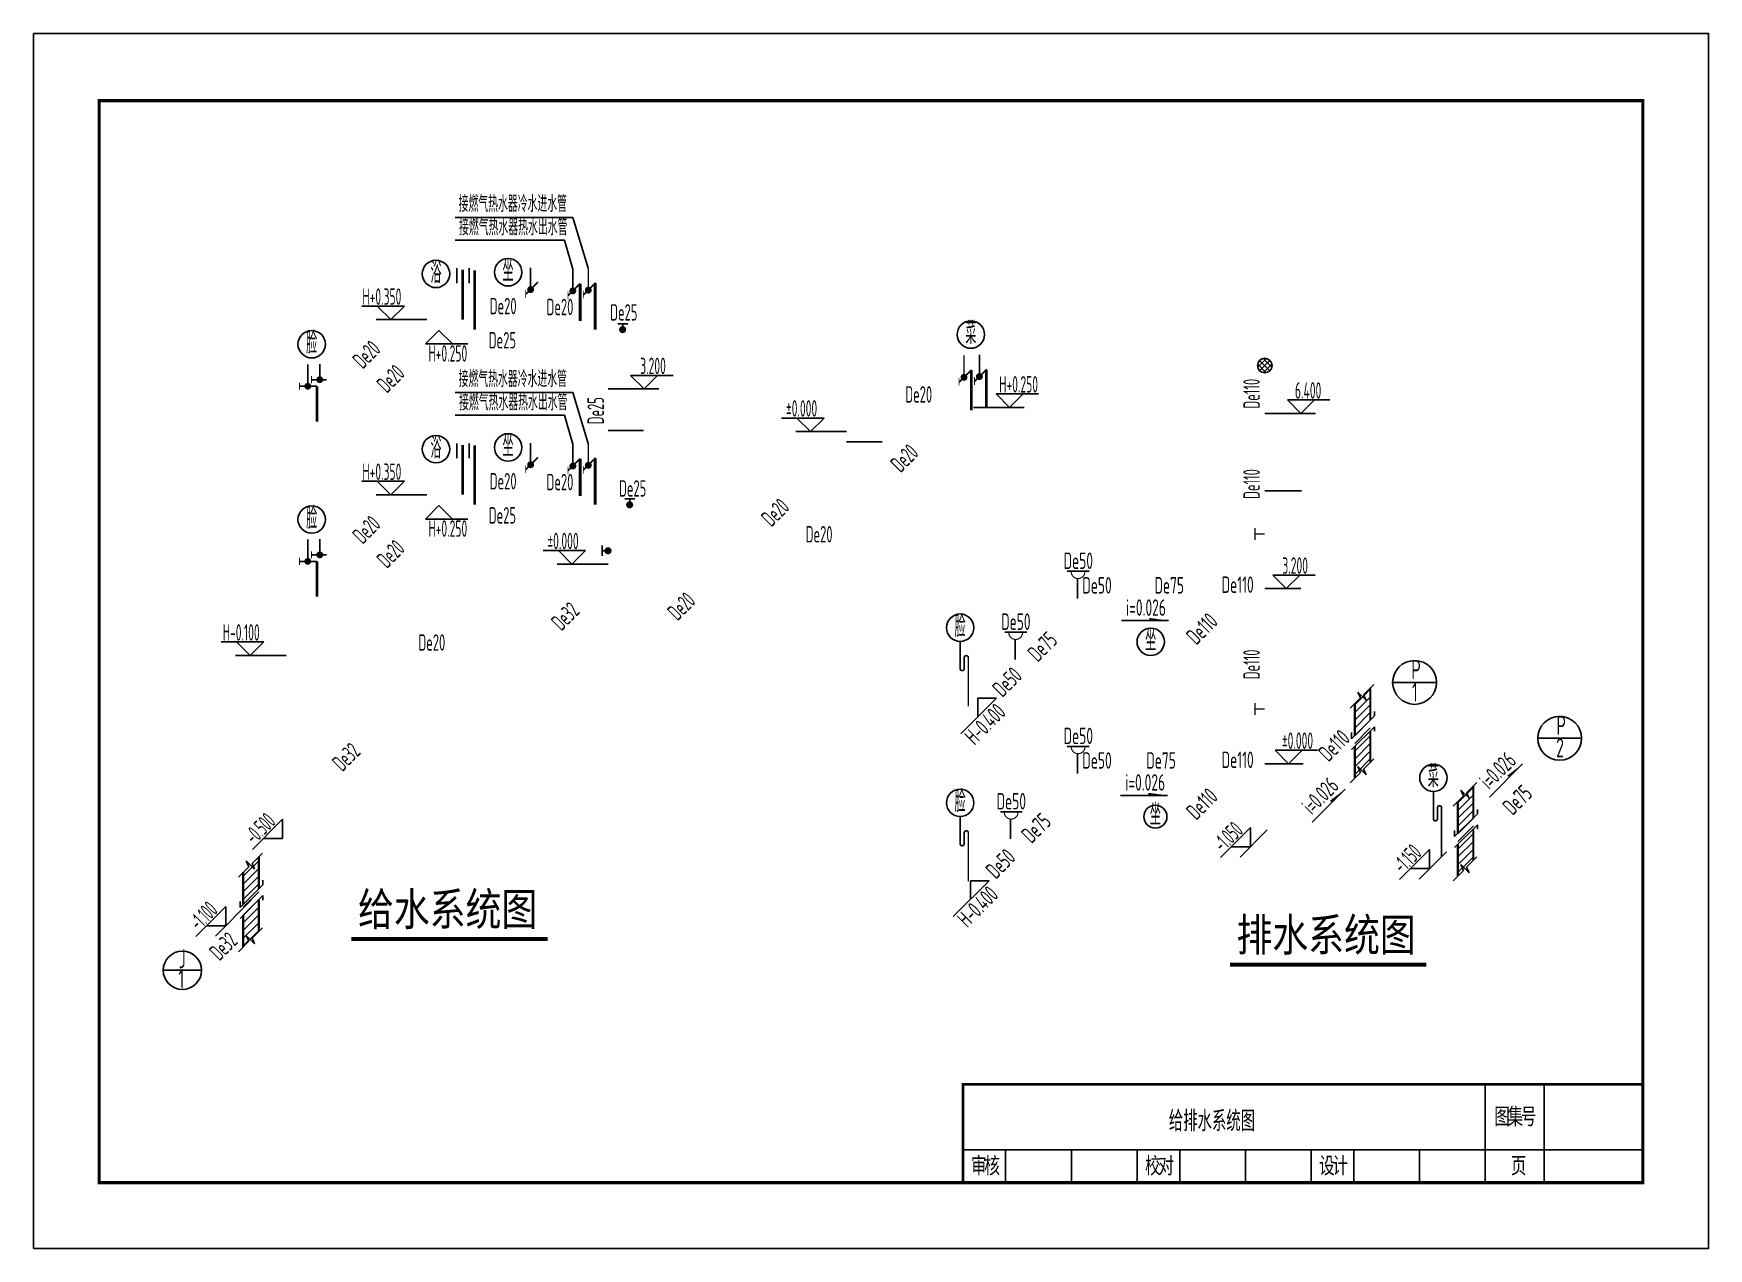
# Model space of a CAD drawing. Header units: millimetres. Extents: x -45996 to -15396, y -134014 to -111814.
import ezdxf
from ezdxf.enums import TextEntityAlignment as Align

# ---------------------------------------------------------------- set-up
doc = ezdxf.new("R2010")
doc.units = ezdxf.units.MM
doc.header["$LTSCALE"] = 600
doc.linetypes.add('CENTER2', pattern=[1.125, 0.75, -0.125, 0.125, -0.125])
doc.linetypes.add('DASH', pattern=[0.35, 0.25, -0.1])
for name, color, linetype in [('DIM_污水', 3, 'Continuous'), ('DIM_给水', 3, 'Continuous'), ('GS', 3, 'Continuous'), ('GS-TEXT', 3, 'Continuous'), ('P-DIM', 7, 'Continuous'), ('PIPE-污水', 2, 'DASH'), ('PIPE-热给水', 6, 'Continuous'), ('PIPE-给水', 3, 'Continuous'), ('PUB_DIM', 3, 'Continuous'), ('PUB_TEXT', 7, 'Continuous'), ('TK', 4, 'Continuous'), ('TWT_LEAD', 3, 'Continuous'), ('TWT_SYMB', 3, 'Continuous'), ('WS-TEXT', 2, 'Continuous'), ('散水', 150, 'Continuous')]:
    doc.layers.add(name, color=color, linetype=linetype)
doc.styles.add('_TCH_DIM', font='SIMPLEX', dxfattribs={"bigfont": 'GBCBIG'})
doc.styles.add('HZ', font='txt', dxfattribs={"bigfont": 'hztxt'})
doc.styles.add('M', font='gbenor.shx', dxfattribs={"width": 0.8, "bigfont": 'gbcbig.shx'})
doc.styles.add('zz-1', font='arial.ttf', dxfattribs={"width": 0.8})
doc.styles.add('仿宋GB2312', font='txt.shx', dxfattribs={"width": 0.7, "height": 300, "bigfont": 'hzfs.shx'})

# ---------------------------------------------------------------- blocks, each defined once
blk = doc.blocks.new('$Attachment$00000126')
for points, const_width in [([(0, 0), (-223, -223)], 30), ([(-133, -136), (-133, 264)], 30), ([(-223, -288), (-223, -146)], 15)]:
    blk.add_lwpolyline(points, dxfattribs=dict(const_width=const_width))
at = {"const_width": 62.5}
blk.add_lwpolyline([(-102, -136, -1), (-165, -136, -1)], format="xyb", close=True, dxfattribs=at)
blk = doc.blocks.new('$ATTACHMENT$00000125')
for points, const_width in [([(170, 0), (170, 400)], 30), ([(0, 0), (320, 0)], 30), ([(320, -65), (320, 65)], 15)]:
    blk.add_lwpolyline(points, dxfattribs=dict(const_width=const_width))
at = {"const_width": 62.5}
blk.add_lwpolyline([(139, 0, -1), (201, 0, -1)], format="xyb", close=True, dxfattribs=at)
at = {"style": 'HZ', "width": 0.7, "flags": 1}
for tag in ['UNIT', 'SPEC', 'WHAT']:
    blk.add_attdef(tag, (0, 0), '', height=0.001, dxfattribs=at)
blk = doc.blocks.new('bghh')
at = {"layer": 'WS-TEXT', "ltscale": 0.8}
h = blk.add_hatch(dxfattribs=at)
h.set_pattern_fill('ANSI31', color=3, scale=800, style=0)
h.set_pattern_definition([(45, (3316702.45, 138201.74), (-70.710678, 70.710678), [])])
h.paths.add_polyline_path([(3278448, 750797), (3278324, 750673), (3278371, 750571), (3278220, 750722), (3278268, 750617), (3278164, 750513), (3278164, 749817), (3278448, 750101)])
h.paths.add_polyline_path([(3278448, 750101), (3278164, 749817), (3278164, 749146), (3278268, 749250), (3278220, 749354), (3278371, 749204), (3278324, 749306), (3278448, 749430)])
at = {"layer": 'WS-TEXT', "color": 3, "ltscale": 0.8}
for p, q in [((3278220, 750717), (3278268, 750612)), ((3278371, 750566), (3278220, 750717)), ((3278513, 750858), (3278324, 750668)), ((3278324, 750668), (3278371, 750566)), ((3278268, 750612), (3278077, 750422)), ((3278524, 750283), (3278524, 750364)), ((3278107, 749865), (3278524, 750283)), ((3278107, 749665), (3278524, 750083)), ((3278524, 750002), (3278524, 750083)), ((3278107, 749978), (3278107, 749865)), ((3278513, 749495), (3278324, 749306)), ((3278268, 749250), (3278077, 749059)), ((3278220, 749354), (3278268, 749250)), ((3278371, 749204), (3278220, 749354)), ((3278324, 749306), (3278371, 749204))]:
    blk.add_line(p, q, dxfattribs=at)
at = {"layer": 'WS-TEXT', "color": 3, "ltscale": 0.8, "const_width": 40}
for points in [[(3278448, 750207), (3278448, 750797)], [(3278164, 749923), (3278164, 750513)], [(3278448, 749430), (3278448, 750007)], [(3278164, 749146), (3278164, 749723)]]:
    blk.add_lwpolyline(points, dxfattribs=at)
blk = doc.blocks.new('$Attachment$00000070')
for p, q in [((28, 3), (-130, 161)), ((-129, 101), (32, 263)), ((-94, 39), (94, 228)), ((94, 39), (-94, 228)), ((129, 101), (-32, 263)), ((-28, 3), (130, 161))]:
    blk.add_line(p, q)
blk.add_circle((0, 133), 133)
blk = doc.blocks.new('$Attachment$00000120')
blk.add_blockref('$Attachment$00000070', (0, -133))
blk = doc.blocks.new('$Attachment$00000073')
at = {"const_width": 20}
for points in [[(0, 0), (150, 0)], [(150, 90), (150, -90)]]:
    blk.add_lwpolyline(points, dxfattribs=at)
blk = doc.blocks.new('$Attachment$00000066')
blk.add_line((-212, 500), (188, 500))
at = {"const_width": 20}
blk.add_lwpolyline([(-134, 500, 1.067664), (116, 500)], format="xyb", dxfattribs=at)
at = {"const_width": 30}
blk.add_lwpolyline([(0, 367), (0, 0)], dxfattribs=at)
at = {"style": 'HZ', "width": 0.7, "flags": 1}
for tag in ['UNIT', 'WHAT', 'SPEC']:
    blk.add_attdef(tag, (0, 0), '', height=0.001, dxfattribs=at)
blk = doc.blocks.new('A$C76A75C23')
at = {"color": 7}
for p, q in [((8120, 1520), (8120, 20)), ((170, 520), (10520, 520)), ((820, 520), (820, 20)), ((1820, 520), (1820, 20)), ((2820, 520), (2820, 20)), ((3470, 520), (3470, 20)), ((4470, 520), (4470, 20)), ((5470, 520), (5470, 20)), ((6120, 520), (6120, 20)), ((7120, 520), (7120, 20)), ((8120, 620), (8120, 20)), ((8120, 520), (8120, 20))]:
    blk.add_line(p, q, dxfattribs=at)
blk.add_line((9020, 1520), (9020, 20))
at = {"layer": 'PUB_DIM', "color": 7, "const_width": 40}
blk.add_lwpolyline([(170, 1520), (10520, 1520), (10520, 20), (170, 20), (170, 1520)], dxfattribs=at)
at = {"char_height": 250, "attachment_point": 5, "style": '仿宋GB2312'}
for s, insert, width in [('{\\fSTFangsong|b0|i0|c134|p2;\\T0.75;图集号}', (8562, 1020), 1146.35), ('{\\fSTFangsong|b0|i0|c134|p2;\\T0.75;审核}', (495, 270), 1046.35), ('{\\fSTFangsong|b0|i0|c134|p2;\\T0.75;校对}', (3145, 270), 1046.35), ('{\\fSTFangsong|b0|i0|c134|p2;\\T0.75;设计}', (5795, 270), 1046.35), ('{\\fSTFangsong|b0|i0|c134|p2;\\T0.75;页}', (8612, 270), 1046.35)]:
    blk.add_mtext(s, dxfattribs=dict(at, insert=insert, width=width))

msp = doc.modelspace()

# ---------------------------------------------------------------- hatches: boundary and pattern name
at = {"layer": 'TWT_SYMB'}
for points in [[(-25262, -122540), (-25612, -122540), (-25612, -122493)], [(-18791, -125159), (-19039, -125406), (-19072, -125373)], [(-25277, -125735), (-25627, -125735), (-25627, -125689)], [(-22033, -125620), (-22281, -125867), (-22314, -125834)]]:
    msp.add_hatch(color=3, dxfattribs=at).paths.add_polyline_path(points)
at = {"layer": 'WS-TEXT', "ltscale": 0.8}
h = msp.add_hatch(dxfattribs=at)
h.set_pattern_fill('ANSI31', color=2, scale=800, style=0)
h.set_pattern_definition([(45, (16680.95, -736362.98), (-70.710678, 70.710678), [])])
h.paths.add_polyline_path([(-21574, -123767), (-21698, -123892), (-21651, -123994), (-21802, -123843), (-21754, -123948), (-21858, -124052), (-21858, -124748), (-21574, -124464)])
h.paths.add_polyline_path([(-21574, -124464), (-21858, -124748), (-21858, -125419), (-21754, -125315), (-21802, -125210), (-21651, -125361), (-21698, -125259), (-21574, -125135)])
h = msp.add_hatch(dxfattribs=at)
h.set_pattern_fill('ANSI31', color=2, scale=800, style=0)
h.set_pattern_definition([(45, (18562.15, -738152.73), (-70.710678, 70.710678), [])])
h.paths.add_polyline_path([(-19692, -125557), (-19817, -125681), (-19770, -125783), (-19921, -125633), (-19873, -125737), (-19977, -125841), (-19977, -126538), (-19692, -126254)])
h.paths.add_polyline_path([(-19692, -126254), (-19977, -126538), (-19977, -127209), (-19873, -127105), (-19921, -127000), (-19770, -127151), (-19817, -127049), (-19692, -126925)])

# ---------------------------------------------------------------- linework, layer by layer
at = {"const_width": 60}
msp.add_lwpolyline([(-44796, -113041), (-16596, -113041), (-16596, -132814), (-44796, -132814), (-44796, -113041)], dxfattribs=at)
at = {"color": 3}
for points, const_width in [([(-40916, -118205), (-40916, -118075)], 15), ([(-40766, -118140), (-40766, -117852)], 30), ([(-40639, -118140), (-40916, -118140)], 30), ([(-40766, -121340), (-40766, -121052)], 30), ([(-40639, -121340), (-40916, -121340)], 30), ([(-40916, -121405), (-40916, -121275)], 15)]:
    msp.add_lwpolyline(points, dxfattribs=dict(at, const_width=const_width))
at = {"color": 3, "const_width": 62.5}
for points in [[(-40735, -118140, 1), (-40798, -118140, 1)], [(-40735, -121340, 1), (-40798, -121340, 1)]]:
    msp.add_lwpolyline(points, format="xyb", close=True, dxfattribs=at)
at = {"color": 3, "const_width": 30}
for points in [[(-28918, -124108), (-28918, -123219, 1), (-28993, -123219), (-28993, -123419, -1), (-29068, -123419), (-29068, -122921)], [(-20272, -126852), (-20272, -125962, 1), (-20347, -125962), (-20347, -126162, -1), (-20422, -126162), (-20422, -125664)], [(-28918, -127308), (-28918, -126419, 1), (-28993, -126419), (-28993, -126619, -1), (-29068, -126619), (-29068, -126121)]]:
    msp.add_lwpolyline(points, format="xyb", dxfattribs=at)
at = {"layer": 'DIM_污水'}
msp.add_line((-22831, -120168), (-23502, -120168), dxfattribs=at)
at = {"layer": 'DIM_给水'}
for p, q in [((-35860, -116104), (-36146, -115176)), ((-36296, -115589), (-36143, -116118)), ((-35860, -119304), (-36146, -118376)), ((-36296, -118789), (-36143, -119318)), ((-34853, -119067), (-35500, -119067)), ((-30495, -119277), (-31142, -119277))]:
    msp.add_line(p, q, dxfattribs=at)
at = {"layer": 'GS', "const_width": 50}
for points in [[(-37938, -117226), (-37938, -116139)], [(-35735, -117226), (-35735, -116376)], [(-28590, -118647), (-28590, -117956)], [(-37938, -120426), (-37938, -119339)], [(-35735, -120426), (-35735, -119576)]]:
    msp.add_lwpolyline(points, dxfattribs=at)
at = {"layer": 'GS-TEXT'}
for p, q in [((-39997, -116796), (-39221, -116796)), ((-39469, -117043), (-39716, -116796)), ((-39221, -116796), (-39469, -117043)), ((-39736, -117043), (-38810, -117043)), ((-35323, -117117), (-35140, -117117)), ((-35232, -117213), (-35232, -117117)), ((-38837, -117486), (-38590, -117239)), ((-38062, -117486), (-38837, -117486)), ((-38590, -117239), (-38342, -117486)), ((-35089, -118062), (-34841, -118309)), ((-34313, -118062), (-35089, -118062)), ((-34841, -118309), (-34594, -118062)), ((-34573, -118309), (-35500, -118309)), ((-28410, -118399), (-28163, -118647)), ((-27634, -118399), (-28410, -118399)), ((-28163, -118647), (-27915, -118399)), ((-27895, -118647), (-28822, -118647)), ((-23090, -118510), (-22843, -118758)), ((-22314, -118510), (-23090, -118510)), ((-22843, -118758), (-22595, -118510)), ((-32330, -118840), (-31554, -118840)), ((-31801, -119087), (-32049, -118840)), ((-31554, -118840), (-31801, -119087)), ((-22575, -118758), (-23502, -118758)), ((-32069, -119087), (-31142, -119087)), ((-39997, -119996), (-39221, -119996)), ((-39736, -120243), (-38810, -120243)), ((-39469, -120243), (-39716, -119996)), ((-39221, -119996), (-39469, -120243)), ((-38837, -120686), (-38590, -120439)), ((-38590, -120439), (-38342, -120686)), ((-35196, -120317), (-35013, -120317)), ((-35104, -120413), (-35104, -120317)), ((-38062, -120686), (-38837, -120686)), ((-35609, -121356), (-35609, -121172)), ((-36688, -121262), (-35912, -121262)), ((-36159, -121509), (-36407, -121262)), ((-35912, -121262), (-36159, -121509)), ((-35513, -121264), (-35609, -121264)), ((-36427, -121509), (-35500, -121509)), ((-23357, -121710), (-23110, -121958)), ((-22581, -121710), (-23357, -121710)), ((-23110, -121958), (-22862, -121710)), ((-22842, -121958), (-23502, -121958)), ((-42566, -122932), (-41791, -122932)), ((-42038, -123180), (-42286, -122932)), ((-41791, -122932), (-42038, -123180)), ((-42306, -123180), (-41379, -123180)), ((-23315, -124910), (-23067, -125158)), ((-22539, -124910), (-23315, -124910)), ((-23067, -125158), (-22820, -124910)), ((-22799, -125158), (-23502, -125158)), ((-41997, -126721), (-41448, -126172)), ((-41448, -126172), (-41448, -126522)), ((-24313, -126873), (-23764, -126324)), ((-23953, -126864), (-23457, -126367)), ((-23764, -126324), (-23764, -126674)), ((-41448, -126522), (-41798, -126522)), ((-23764, -126674), (-24114, -126674)), ((-21041, -127272), (-20493, -126724)), ((-20682, -127263), (-20185, -126766)), ((-20493, -126724), (-20493, -127074)), ((-20493, -127074), (-20843, -127074)), ((-43032, -128316), (-42483, -127767)), ((-42673, -128306), (-42017, -127651)), ((-42483, -127767), (-42483, -128117)), ((-42483, -128117), (-42833, -128117))]:
    msp.add_line(p, q, dxfattribs=at)
at = {"layer": 'GS-TEXT', "const_width": 64.7}
for points in [[(-35233, -117193, 1), (-35233, -117258, 1)], [(-35105, -120393, 1), (-35105, -120458, 1)], [(-35533, -121265, 1), (-35468, -121265, 1)]]:
    msp.add_lwpolyline(points, format="xyb", close=True, dxfattribs=at)
at = {"layer": 'P-DIM'}
for p, q in [((-38261, -116375), (-38261, -116103)), ((-38038, -116375), (-38038, -116103)), ((-38261, -119575), (-38261, -119303)), ((-38038, -119575), (-38038, -119303))]:
    msp.add_line(p, q, dxfattribs=at)
at = {"layer": 'PIPE-热给水', "linetype": 'CENTER2', "const_width": 50}
for points in [[(-38154, -116132), (-38154, -117043)], [(-36009, -116385), (-36009, -117067)], [(-28864, -117964), (-28864, -118697)], [(-40816, -118259), (-40816, -118906)], [(-38154, -119332), (-38154, -120243)], [(-36009, -119585), (-36009, -120267)], [(-40816, -121459), (-40816, -122106)]]:
    msp.add_lwpolyline(points, dxfattribs=at)
at = {"layer": 'PIPE-给水'}
msp.add_line((-42926, -128930), (-43626, -128930), dxfattribs=at)
msp.add_circle((-43276, -128930), 350, dxfattribs=at)
at = {"layer": 'PUB_TEXT', "const_width": 70}
for points in [[(-40189, -128358), (-36600, -128358)], [(-24140, -128827), (-20552, -128827)]]:
    msp.add_lwpolyline(points, dxfattribs=at)
at = {"layer": 'TWT_LEAD'}
for p, q in [((-36146, -115176), (-38292, -115176)), ((-36296, -115589), (-38292, -115589)), ((-36146, -118376), (-38292, -118376)), ((-36296, -118789), (-38292, -118789))]:
    msp.add_line(p, q, dxfattribs=at)
at = {"layer": 'TWT_SYMB', "color": 3}
for points in [[(-26120, -122540), (-25262, -122540)], [(-19397, -125765), (-18791, -125159)], [(-26135, -125735), (-25277, -125735)], [(-22639, -126226), (-22033, -125620)]]:
    msp.add_lwpolyline(points, dxfattribs=at)
at = {"layer": 'WS-TEXT', "color": 2, "ltscale": 0.8}
for p, q in [((-21802, -123848), (-21754, -123952)), ((-21651, -123998), (-21802, -123848)), ((-21508, -123707), (-21698, -123896)), ((-21698, -123896), (-21651, -123998)), ((-21754, -123952), (-21944, -124143)), ((-21497, -124282), (-21497, -124201)), ((-21915, -124699), (-21497, -124282)), ((-21915, -124899), (-21497, -124482)), ((-21497, -124563), (-21497, -124482)), ((-21915, -124586), (-21915, -124699)), ((-21508, -125070), (-21698, -125259)), ((-21754, -125315), (-21944, -125505)), ((-21802, -125210), (-21754, -125315)), ((-21651, -125361), (-21802, -125210)), ((-21698, -125259), (-21651, -125361)), ((-19873, -125742), (-20063, -125933)), ((-19921, -125637), (-19873, -125742)), ((-19770, -125788), (-19921, -125637)), ((-19627, -125497), (-19817, -125686)), ((-19817, -125686), (-19770, -125788)), ((-20034, -126489), (-19616, -126072)), ((-19616, -126072), (-19616, -125991)), ((-20034, -126689), (-19616, -126272)), ((-20034, -126376), (-20034, -126489)), ((-19616, -126352), (-19616, -126272)), ((-19627, -126859), (-19817, -127049)), ((-19873, -127105), (-20063, -127295)), ((-19921, -127000), (-19873, -127105)), ((-19770, -127151), (-19921, -127000)), ((-19817, -127049), (-19770, -127151))]:
    msp.add_line(p, q, dxfattribs=at)
at = {"layer": 'WS-TEXT'}
for p, q in [((-20366, -123672), (-21166, -123672)), ((-29057, -124613), (-28403, -123959)), ((-28403, -123959), (-28742, -123959)), ((-28742, -124298), (-28742, -123959)), ((-17715, -124691), (-18515, -124691)), ((-29192, -127948), (-28538, -127294)), ((-28538, -127294), (-28877, -127294)), ((-28877, -127633), (-28877, -127294))]:
    msp.add_line(p, q, dxfattribs=at)
at = {"layer": 'WS-TEXT', "color": 2, "ltscale": 0.8, "const_width": 40}
for points in [[(-21574, -124358), (-21574, -123767)], [(-21858, -124642), (-21858, -124052)], [(-21574, -125135), (-21574, -124558)], [(-21858, -125419), (-21858, -124842)], [(-19692, -126148), (-19692, -125557)], [(-19977, -126432), (-19977, -125841)], [(-19692, -126925), (-19692, -126348)], [(-19977, -127209), (-19977, -126632)]]:
    msp.add_lwpolyline(points, dxfattribs=at)
at = {"layer": 'WS-TEXT'}
for centre, radius in [((-38643, -116208), 250), ((-37326, -116177), 250), ((-28871, -117316), 250), ((-40914, -117493), 250), ((-38643, -119408), 250), ((-37326, -119377), 250), ((-40914, -120693), 250), ((-29068, -122671), 250), ((-25586, -122929), 250), ((-20766, -123672), 400), ((-18115, -124691), 400), ((-20422, -125414), 250), ((-29068, -125871), 250), ((-25501, -126124), 211)]:
    msp.add_circle(centre, radius, dxfattribs=at)
at = {"layer": '散水'}
msp.add_lwpolyline([(-45996, -111814), (-15396, -111814), (-15396, -134014), (-45996, -134014)], close=True, dxfattribs=at)

# ---------------------------------------------------------------- block references
at = {"xscale": 1.2, "yscale": 1.2, "zscale": 1.2}
msp.add_blockref('A$C76A75C23', (-29220, -132838), dxfattribs=at)
at = {"layer": 'DIM_给水', "xscale": -1.2, "yscale": 1.2, "zscale": 1.2}
for p in [(-23502, -120958), (-23502, -124158)]:
    msp.add_blockref('$Attachment$00000073', p, dxfattribs=at)
at = {"layer": 'PIPE-给水'}
for name, p in [('$Attachment$00000126', (-36781, -116358)), ('$Attachment$00000126', (-36009, -116381)), ('$Attachment$00000126', (-35727, -116368)), ('$Attachment$00000126', (-28864, -117961)), ('$Attachment$00000126', (-28582, -117947)), ('$Attachment$00000126', (-36781, -119558)), ('$Attachment$00000126', (-36009, -119581)), ('$Attachment$00000126', (-35727, -119568)), ('bghh', (-3320328, -877650))]:
    msp.add_blockref(name, p, dxfattribs=at)
at = {"layer": 'PIPE-给水', "xscale": -1}
for name, p in [('$Attachment$00000120', (-23502, -117882)), ('$ATTACHMENT$00000125', (-40816, -118259)), ('$ATTACHMENT$00000125', (-40816, -121459)), ('$Attachment$00000066', (-26922, -122140)), ('$Attachment$00000066', (-28063, -123253)), ('$Attachment$00000066', (-26922, -125340)), ('$Attachment$00000066', (-28145, -126535))]:
    msp.add_blockref(name, p, dxfattribs=at)

# ---------------------------------------------------------------- texts
at = {"layer": 'GS-TEXT', "style": 'M', "width": 0.6}
for s, p in [('H+0.350', (-39632, -116621)), ('H+0.250', (-38427, -117660)), ('3.200', (-34678, -117887)), ('H+0.250', (-27999, -118225)), ('6.400', (-22710, -118336)), ('%%P0.000', (-31964, -118665)), ('H+0.350', (-39632, -119821)), ('H+0.250', (-38427, -120860)), ('%%P0.000', (-36322, -121087)), ('3.200', (-22947, -121536)), ('H-0.100', (-42201, -122758)), ('%%P0.000', (-22904, -124736))]:
    msp.add_text(s, height=300, dxfattribs=at).set_placement(p, align=Align.MIDDLE)
at = {"layer": 'GS-TEXT', "style": 'M', "width": 0.65}
for s, p in [('De20', (-37662, -116945)), ('De20', (-36624, -116961)), ('De25', (-35461, -117060)), ('De25', (-37679, -117569)), ('De20', (-30070, -118559)), ('De20', (-37662, -120145)), ('De20', (-36624, -120161)), ('De25', (-35299, -120276)), ('De25', (-37679, -120769)), ('De20', (-31890, -121114)), ('De20', (-38965, -123092))]:
    msp.add_text(s, height=300, dxfattribs=at).set_placement(p)
for s, rotation, p in [('De20', 45, (-39981, -117958)), ('De20', 45, (-39539, -118400)), ('De25', 90, (-35576, -118956)), ('De20', 45, (-30154, -119852)), ('De20', 45, (-32513, -120843)), ('De20', 45, (-39981, -121158)), ('De20', 45, (-39539, -121600)), ('De20', 45, (-34228, -122558)), ('De32', 45, (-36350, -122743)), ('De32', 45, (-40352, -125312)), ('De32', 45, (-42596, -128772))]:
    msp.add_text(s, height=300, rotation=rotation, dxfattribs=at).set_placement(p)
at = {"layer": 'GS-TEXT', "style": 'M', "width": 0.6}
for s, p in [('-0.500', (-41862, -126339)), ('-1.050', (-24178, -126491)), ('-1.150', (-20906, -126891)), ('-1.100', (-42897, -127934))]:
    msp.add_text(s, height=300, rotation=45, dxfattribs=at).set_placement(p, align=Align.MIDDLE)
at = {"layer": 'PIPE-污水', "style": 'M', "width": 0.65}
for p in [(-23594, -118668), (-23594, -120318), (-23594, -123614)]:
    msp.add_text('De110', height=300, rotation=90, dxfattribs=at).set_placement(p)
at = {"layer": 'PIPE-给水', "style": 'M', "width": 0.7}
for tag, p in [('J', (-43279, -128893)), ('1', (-43293, -129258))]:
    msp.add_attdef(tag, text='', height=350, dxfattribs=at).set_placement(p, align=Align.CENTER)
at = {"layer": 'PUB_TEXT', "style": 'zz-1', "width": 0.8}
for s, p in [('给水系统图', (-40067, -128114)), ('排水系统图', (-24018, -128583))]:
    msp.add_text(s, height=600, dxfattribs=at).set_placement(p)
at = {"layer": 'TK', "color": 3, "lineweight": -3, "style": '仿宋GB2312', "width": 0.7}
msp.add_text('给排水系统图', height=375, dxfattribs=at).set_placement((-25255, -131873))
at = {"layer": 'TWT_LEAD', "color": 7, "style": '_TCH_DIM', "width": 0.8}
for s, p in [('接燃气热水器冷水进水管', (-38230, -115076)), ('接燃气热水器热水出水管', (-38222, -115502)), ('接燃气热水器冷水进水管', (-38230, -118276)), ('接燃气热水器热水出水管', (-38222, -118702))]:
    msp.add_text(s, height=300, dxfattribs=at).set_placement(p)
at = {"layer": 'WS-TEXT', "style": 'M', "width": 0.7}
for s, height, p in [('浴', 400, (-38744, -116379)), ('坐', 400, (-37427, -116348)), ('菜', 400, (-28972, -117487)), ('脸', 400, (-41015, -117664)), ('浴', 400, (-38744, -119579)), ('坐', 400, (-37427, -119548)), ('脸', 400, (-41015, -120864)), ('De50', 300, (-27177, -121598)), ('De50', 300, (-26835, -122047)), ('De75', 300, (-25517, -122047)), ('De110', 300, (-24290, -122035)), ('脸', 400, (-29169, -122842)), ('i=0.026', 300, (-26036, -122453)), ('De50', 300, (-28318, -122711)), ('坐', 400, (-25687, -123100)), ('De50', 300, (-27177, -124798)), ('De50', 300, (-26835, -125247)), ('De75', 300, (-25666, -125247)), ('De110', 300, (-24290, -125235)), ('菜', 400, (-20525, -125586)), ('i=0.026', 300, (-26051, -125648)), ('脸', 400, (-29169, -126042)), ('De50', 300, (-28401, -125993)), ('坐', 400, (-25602, -126285))]:
    msp.add_text(s, height=height, dxfattribs=at).set_placement(p)
for s, p in [('De110', (-24752, -123002)), ('De75', (-27648, -123313)), ('De50', (-28293, -123958)), ('De110', (-22337, -125135)), ('i=0.026', (-19400, -125645)), ('i=0.026', (-22642, -126105)), ('De110', (-24752, -126202)), ('De75', (-18972, -126114)), ('De75', (-27763, -126628)), ('De50', (-28413, -127278))]:
    msp.add_text(s, height=300, rotation=45, dxfattribs=at).set_placement(p)
for p in [(-28613, -124432), (-28748, -127767)]:
    msp.add_text('H-0.400', height=300, rotation=45, dxfattribs=at).set_placement(p, align=Align.MIDDLE)
for tag, p in [('P', (-20738, -123610)), ('1', (-20759, -124021)), ('P', (-18087, -124629)), ('2', (-18108, -125041))]:
    msp.add_attdef(tag, text='', height=350, dxfattribs=at).set_placement(p, align=Align.CENTER)

doc.saveas('drawing.dxf')
